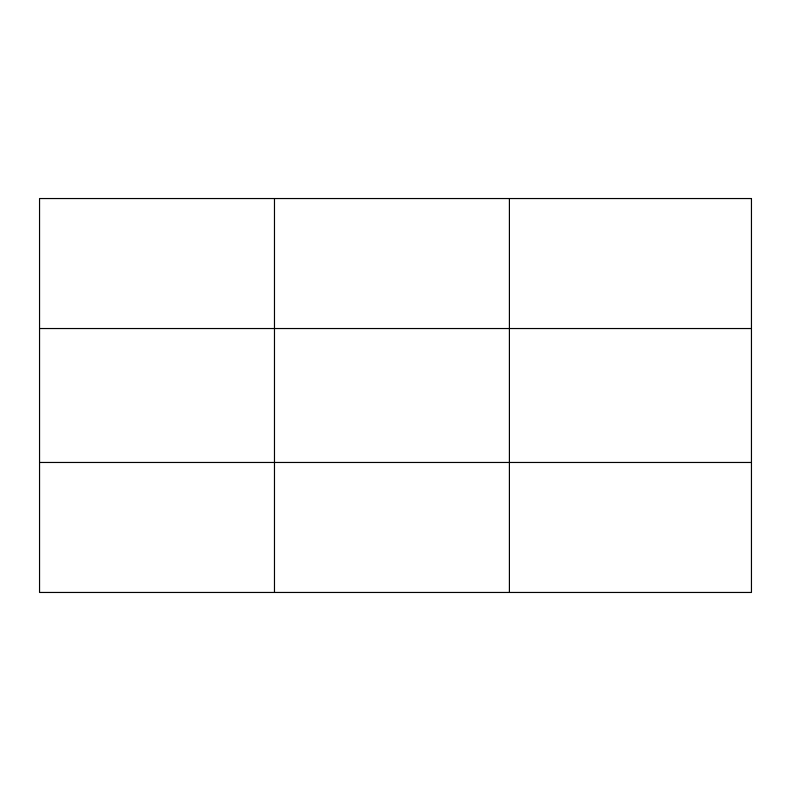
<?xml version="1.0" encoding="UTF-8"?>
<svg xmlns="http://www.w3.org/2000/svg" width="791" height="791" viewBox="0 0 791 791"><rect width="100%" height="100%" fill="white"/><g stroke="black" fill="none" stroke-linecap="round" stroke-linejoin="round"><path stroke-width="1.19" d="M274.477 198.541L274.477 592.459M509.404 198.541L509.404 592.459M39.55 328.532L751.45 328.532M39.55 462.468L751.45 462.468M751.45 198.541L751.45 592.459L39.55 592.459L39.55 198.541L751.45 198.541"/></g></svg>
